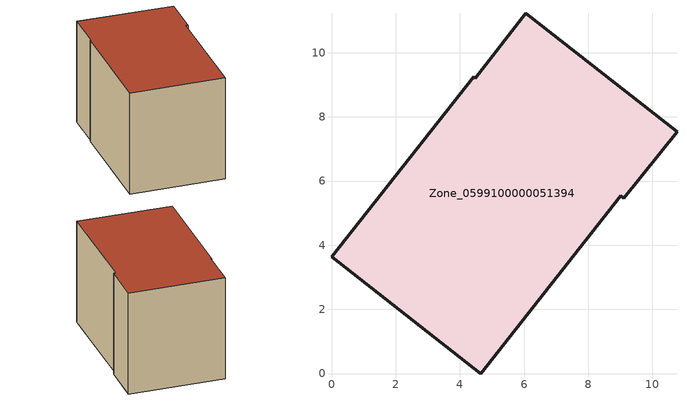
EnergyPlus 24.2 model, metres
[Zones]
Zone_0599100000051394
 floor ground (C_G): 4.48,9.21 6.06,11.23 10.77,7.54 9.11,5.46 9.01,5.54 4.65,0 0,3.64 4.44,9.25 z3.88
 wall outside (C_F): 9.11,5.46 10.77,7.54 6.06,11.23 4.48,9.21 4.44,9.25 0,3.64 4.65,0 9.01,5.54 9.11,5.46 z3.88:10.5
 roof outside (C_R): 4.44,9.25 0,3.64 4.65,0 9.01,5.54 9.11,5.46 10.77,7.54 6.06,11.23 4.48,9.21 z10.5
[BUILDING]
Pand.0599100000051394: North Axis=0; Terrain=City; Loads Convergence Tolerance Value=0.04; Temperature Convergence Tolerance Value=0.4; Solar Distribution=FullExterior; Maximum Number of Warmup Days=25; Minimum Number of Warmup Days=1
[Site:Location]
Rotterdam.The.Hague.AP_ZH_NLD Design_Conditions: Latitude=51.96; Longitude=4.45; Time Zone=1; Elevation=-4.5
[SITE:GROUNDTEMPERATURE:BUILDINGSURFACE]
18, 18, 18, 18, 18, 18, 18, 18, 18, 18, 18, 18
[MATERIAL] Thermal Absorptance=0.9; Solar Absorptance=0.7; Visible Absorptance=0.7
Name | Roughness | Thickness | Conductivity | Density | Specific Heat
G.TC.1946-1964 | MediumSmooth | 0.15 | 1 | 540 | 1210
F.TC.1946-1964 | Rough | 0.3 | 0.857143 | 1920 | 840
R.TC.1946-1964 | MediumRough | 0.2 | 0.235294 | 1500 | 1000
[CONSTRUCTION]
C_G: G.TC.1946-1964
C_F: F.TC.1946-1964
C_R: R.TC.1946-1964
[ZONE]
Zone_0599100000051394: Type=1; Multiplier=1; Ceiling Height=Autocalculate; Volume=Autocalculate; Floor Area=autocalculate; Part of Total Floor Area=Yes
[ZONEINFILTRATION:DESIGNFLOWRATE]
Infil_Zone_0599100000051394: Zone or ZoneList or Space or SpaceList=Zone_0599100000051394; Schedule=AlwaysOn; Design Flow Rate Calculation Method=Flow/Area; Flow Rate per Floor Area=0.003; Constant Term Coefficient=1; Temperature Term Coefficient=0; Velocity Term Coefficient=0; Velocity Squared Term Coefficient=0
[HVACTEMPLATE:ZONE:IDEALLOADSAIRSYSTEM]
Zone_0599100000051394: Maximum Heating Supply Air Temperature=50; Minimum Cooling Supply Air Temperature=13; Maximum Heating Supply Air Humidity Ratio=0.0156; Minimum Cooling Supply Air Humidity Ratio=0.0077; Heating Limit=NoLimit; Cooling Limit=NoLimit; Dehumidification Control Type=ConstantSensibleHeatRatio; Cooling Sensible Heat Ratio=0.7; Dehumidification Setpoint=60; Humidification Control Type=None; Humidification Setpoint=30; Outdoor Air Method=None; Outdoor Air Flow Rate per Person=0.00944; Outdoor Air Flow Rate per Zone Floor Area=0; Outdoor Air Flow Rate per Zone=0; Demand Controlled Ventilation Type=None; Outdoor Air Economizer Type=NoEconomizer; Heat Recovery Type=None; Sensible Heat Recovery Effectiveness=0.7; Latent Heat Recovery Effectiveness=0.65
[ZONECONTROL:THERMOSTAT]
ThermostatControl_Zone_0599100000051394: Zone or ZoneList=Zone_0599100000051394; Control Type Schedule=DualSetpointControlType; Control 1=Thermostat_Zone_0599100000051394; Temperature Difference Between Cutout And Setpoint=0
[THERMOSTATSETPOINT:DUALSETPOINT]
Thermostat_Zone_0599100000051394: Heating Setpoint Temperature Schedule=HeatingSetpoint_Zone_0599100000051394; Cooling Setpoint Temperature Schedule=CoolingSetpoint_Zone_0599100000051394
[SCHEDULE:COMPACT]
HeatingSetpoint_Zone_0599100000051394: Through: 12/31, For: AllDays, Until: 24:00, 21
CoolingSetpoint_Zone_0599100000051394: Through: 12/31, For: AllDays, Until: 24:00, 24
DualSetpointControlType: Through: 12/31, For: AllDays, Until: 24:00, 4
AlwaysOn: Through: 12/31, For: AllDays, Until: 24:00, 1
